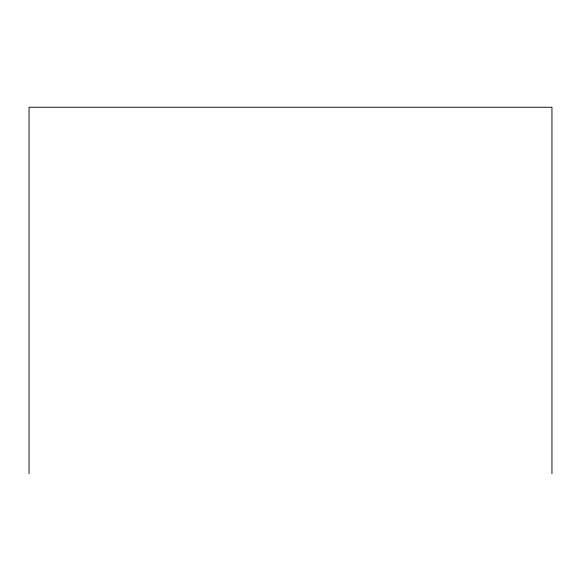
<?xml version="1.0" encoding="UTF-8"?>
<svg xmlns="http://www.w3.org/2000/svg" width="581" height="581" viewBox="0 0 581 581"><rect width="100%" height="100%" fill="white"/><g stroke="black" fill="none" stroke-linecap="round" stroke-linejoin="round"><path stroke-width="0.87" d="M551.95 473.755L551.95 107.245L29.05 107.245L29.05 473.755"/></g></svg>
